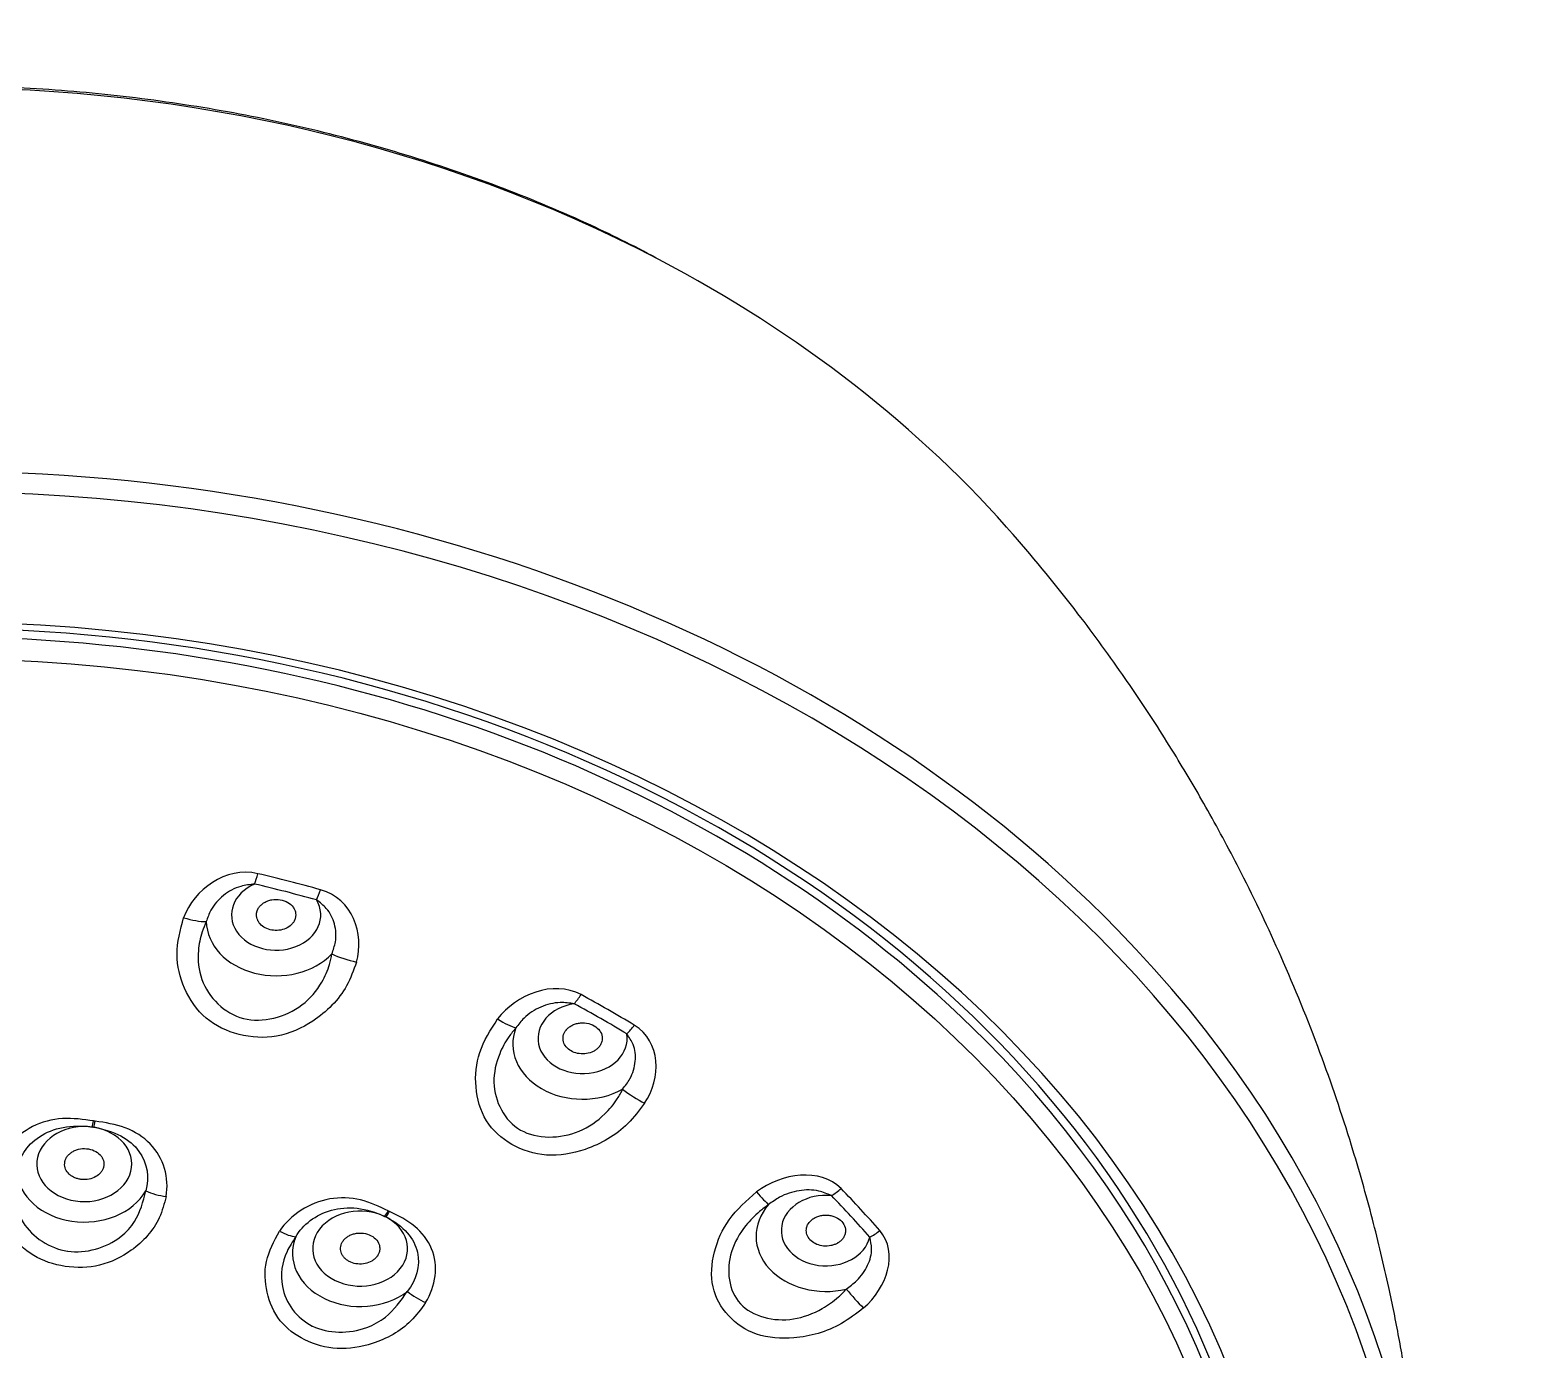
# Model space of a CAD drawing. Extents: x 1171 to 2300, y 0 to 827.
# Drawn here: x 1623.59 to 1661.86, y 541.07 to 574.67 of the extents above; entities that cross this region are included whole.
import ezdxf

# ---------------------------------------------------------------- set-up
doc = ezdxf.new("R2010")
doc.units = 0
doc.header["$LTSCALE"] = 10
doc.header["$MEASUREMENT"] = 0
doc.layers.add('1', color=7, linetype='CONTINUOUS')

msp = doc.modelspace()

# ---------------------------------------------------------------- linework, layer by layer
at = {"layer": '1', "color": 7, "linetype": 'Continuous'}
for centre, major_axis, ratio, start_param, end_param in [((1621.205, 546.891), (33.305, 0), 0.790155, 0.985535, 2.156816), ((1621.205, 546.891), (33.305, 0), 0.790155, 0.600291, 0.985535), ((1621.205, 533.413), (-37.999, 0), 0.790155, 3.799488, 5.627397), ((1621.205, 533.13), (37.699, 0), 0.790155, 5.156583, 10.55138), ((1621.205, 532.321), (-34.52, 0), 0.790155, 3.141593, 6.283185), ((1621.205, 532.486), (34.11, 0), 0.790155, 0, 3.141593), ((1621.205, 532.4), (-33.944, 0), 0.790155, 3.806432, 5.595275), ((1629.309, 553.54), (-0.226, -0.974), 0.172536, 0.930946, 1.244835), ((1621.205, 531.129), (-29.098, 0), 0.790155, 4.369432, 4.427027), ((1629.858, 552.141), (1.136, 0), 0.790155, 2.074479, 6.721981), ((1621.205, 531.099), (28.789, 0), 0.790155, 1.22784, 1.285435), ((1630.886, 553.135), (0.272, 0.962), 0.206104, 4.08148, 4.395369), ((1627.437, 552.431), (-0.937, 0.348), 0.320636, 1.760258, 2.438286), ((1629.858, 551.997), (-1.779, 0), 0.790155, 0.018537, 2.494737), ((1621.205, 533.413), (-37.999, 0), 0.790155, 2.502798, 3.799488), ((1631.79, 551.314), (-0.961, 0.277), 0.334397, 1.106661, 1.78469), ((1637.449, 550.493), (-0.475, -0.88), 0.345831, 1.001195, 1.315084), ((1621.205, 531.129), (-29.098, 0), 0.790155, 4.055273, 4.112868), ((1637.663, 548.998), (1.136, 0), 0.790155, 1.76032, 6.407821), ((1621.205, 531.099), (28.789, 0), 0.790155, 0.91368, 0.971275), ((1635.347, 549.882), (-0.794, 0.608), 0.231194, 1.935136, 2.613165), ((1637.663, 548.855), (-1.779, 0), 0.790155, 5.987563, 8.463763), ((1638.79, 549.723), (0.521, 0.854), 0.374386, 4.16163, 4.475518), ((1621.205, 532.4), (-33.944, 0), 0.790155, 3.141593, 3.806432), ((1639.05, 547.756), (-0.834, 0.551), 0.257371, 1.289224, 1.967253), ((1625.176, 547.229), (0.116, 0.791), 0.112105, 4.060876, 4.295291), ((1621.205, 529.888), (21.895, 0), 0.790155, 1.38514, 1.386853), ((1625.212, 547.223), (-0.117, -0.791), 0.113137, 0.919438, 1.153853), ((1624.972, 545.797), (1.209, 0), 0.790155, 1.401382, 7.653797), ((1621.205, 529.874), (21.709, 0), 0.790155, 1.38514, 1.386853), ((1624.972, 545.682), (-1.723, 0), 0.790155, 0.059394, 2.712599), ((1627.007, 545.322), (-0.787, 0.142), 0.42214, 1.013095, 1.709958), ((1641.873, 545.525), (-0.602, 0.799), 0.096628, 2.072191, 2.75022), ((1643.858, 544.104), (1.136, 0), 0.790155, 1.44616, 6.093662), ((1643.999, 545.607), (-0.716, -0.699), 0.485274, 1.128317, 1.442205), ((1621.205, 531.099), (28.789, 0), 0.790155, 0.599521, 0.657116), ((1621.205, 531.129), (-29.098, 0), 0.790155, 3.741114, 3.798709), ((1631.997, 543.646), (1.209, 0), 0.790155, 1.031783, 7.284197), ((1632.618, 544.956), (0.351, 0.719), 0.322207, 4.129124, 4.363538), ((1632.649, 544.941), (-0.352, -0.718), 0.3231, 0.988018, 1.222433), ((1621.205, 529.888), (21.895, 0), 0.790155, 1.015541, 1.017254), ((1643.858, 543.96), (-1.779, 0), 0.790155, 5.673404, 8.149603), ((1621.205, 529.874), (21.709, 0), 0.790155, 1.015541, 1.017254), ((1629.867, 544.447), (-0.662, 0.45), 0.33463, 1.904064, 2.600928), ((1631.997, 543.532), (-1.723, 0), 0.790155, 5.97298, 8.626186), ((1644.973, 544.547), (0.756, 0.654), 0.50602, 4.299832, 4.61372), ((1633.558, 542.641), (-0.678, 0.425), 0.346531, 1.241123, 1.937986), ((1644.563, 542.599), (-0.651, 0.759), 0.132657, 1.436016, 2.114044)]:
    msp.add_ellipse(centre, major_axis=major_axis, ratio=ratio, start_param=start_param, end_param=end_param, dxfattribs=at)
msp.add_ellipse((1621.205, 532.108), major_axis=(33.622, 0), ratio=0.790155, dxfattribs=at)
for points, knots in [([(1639.538, 568.87), (1638.955, 569.181), (1637.642, 569.833), (1635.515, 570.712), (1633.179, 571.51), (1630.773, 572.163), (1628.313, 572.668), (1625.811, 573.023), (1623.283, 573.226), (1620.743, 573.275), (1618.205, 573.17), (1615.685, 572.912), (1613.196, 572.502), (1610.752, 571.941), (1608.367, 571.236), (1606.06, 570.382), (1604.221, 569.582), (1603.184, 569.033), (1602.859, 568.853)], [0, 0, 0, 0, 0.053995, 0.119334, 0.18469, 0.250058, 0.315434, 0.380815, 0.446199, 0.511588, 0.576982, 0.642381, 0.707786, 0.773197, 0.838615, 0.904038, 0.969462, 1, 1, 1, 1]), ([(1659.204, 533.566), (1659.198, 534.342), (1659.15, 535.741), (1658.998, 537.612), (1658.83, 539.022), (1658.684, 540.019), (1658.563, 540.753), (1658.45, 541.384), (1658.327, 542.018), (1658.115, 543.026), (1657.775, 544.451), (1657.206, 546.453), (1656.447, 548.69), (1655.505, 551.006), (1654.533, 553.053), (1653.749, 554.517), (1653.187, 555.494), (1652.761, 556.203), (1652.205, 557.089), (1651.382, 558.322), (1650.178, 559.973), (1649.198, 561.171), (1648.627, 561.826)], [0, 0, 0, 0, 0.075311, 0.136171, 0.182256, 0.21336, 0.234183, 0.25491, 0.275875, 0.297078, 0.355152, 0.418363, 0.49946, 0.584913, 0.661635, 0.720158, 0.746456, 0.771986, 0.801818, 0.849529, 0.915719, 1, 1, 1, 1]), ([(1629.309, 552.927), (1629.189, 552.914), (1628.901, 552.882), (1628.493, 552.654), (1628.201, 552.321), (1628.114, 552.071), (1628.079, 551.971)], [0, 0, 0, 0, 0.208279, 0.500324, 0.801781, 1, 1, 1, 1]), ([(1630.333, 552.019), (1630.336, 552.025), (1630.341, 552.038), (1630.349, 552.065), (1630.359, 552.113), (1630.359, 552.182), (1630.337, 552.262), (1630.281, 552.363), (1630.163, 552.468), (1629.966, 552.539), (1629.784, 552.539), (1629.649, 552.503), (1629.558, 552.46), (1629.481, 552.404), (1629.431, 552.349), (1629.404, 552.308), (1629.391, 552.283), (1629.384, 552.268), (1629.379, 552.256), (1629.375, 552.243), (1629.368, 552.221), (1629.352, 552.152), (1629.361, 552.063), (1629.403, 551.972), (1629.464, 551.889), (1629.575, 551.805), (1629.743, 551.747), (1629.93, 551.741), (1630.109, 551.788), (1630.23, 551.869), (1630.297, 551.948), (1630.322, 551.993), (1630.332, 552.016), (1630.333, 552.019)], [0, 0, 0, 0, 0.007812, 0.015625, 0.03125, 0.0625, 0.09375, 0.125, 0.1875, 0.25, 0.3125, 0.34375, 0.375, 0.40625, 0.4375, 0.453125, 0.460938, 0.46875, 0.472656, 0.476562, 0.484375, 0.5, 0.5625, 0.59375, 0.625, 0.6875, 0.75, 0.8125, 0.875, 0.9375, 0.96875, 0.996094, 1, 1, 1, 1]), ([(1631.277, 551.15), (1631.312, 551.251), (1631.4, 551.501), (1631.373, 551.915), (1631.188, 552.294), (1630.975, 552.455), (1630.886, 552.522)], [0, 0, 0, 0, 0.200427, 0.49953, 0.790892, 1, 1, 1, 1]), ([(1631.904, 550.941), (1631.83, 550.735), (1631.688, 550.338), (1631.298, 549.824), (1630.716, 549.347), (1629.896, 548.98), (1628.894, 549.038), (1628.008, 549.461), (1627.485, 550.24), (1627.257, 551.154), (1627.42, 551.759), (1627.503, 552.071)], [0, 0, 0, 0, 0.087456, 0.169153, 0.25014, 0.377375, 0.499739, 0.622279, 0.749894, 0.871256, 1, 1, 1, 1]), ([(1628.079, 551.971), (1628.042, 551.885), (1627.939, 551.649), (1627.844, 551.148), (1627.923, 550.252), (1628.542, 549.629), (1629.511, 549.381), (1630.408, 549.616), (1631.001, 550.34), (1631.212, 550.811), (1631.26, 551.06), (1631.277, 551.15)], [0, 0, 0, 0, 0.046355, 0.127416, 0.254336, 0.50001, 0.500136, 0.746142, 0.872777, 0.954138, 1, 1, 1, 1]), ([(1637.449, 549.88), (1637.33, 549.896), (1637.045, 549.937), (1636.582, 549.818), (1636.194, 549.569), (1636.028, 549.351), (1635.962, 549.264)], [0, 0, 0, 0, 0.208279, 0.500324, 0.801781, 1, 1, 1, 1]), ([(1639.241, 547.345), (1639.107, 547.165), (1638.848, 546.818), (1638.319, 546.419), (1637.624, 546.102), (1636.742, 545.948), (1635.825, 546.246), (1635.134, 546.867), (1634.896, 547.74), (1634.976, 548.674), (1635.321, 549.215), (1635.498, 549.494)], [0, 0, 0, 0, 0.087456, 0.169153, 0.25014, 0.377375, 0.499739, 0.622279, 0.749894, 0.871256, 1, 1, 1, 1]), ([(1635.962, 549.264), (1635.901, 549.191), (1635.734, 548.988), (1635.492, 548.53), (1635.288, 547.649), (1635.67, 546.901), (1636.494, 546.428), (1637.402, 546.437), (1638.178, 546.991), (1638.518, 547.392), (1638.639, 547.62), (1638.682, 547.703)], [0, 0, 0, 0, 0.046355, 0.127416, 0.254336, 0.50001, 0.500136, 0.746142, 0.872777, 0.954138, 1, 1, 1, 1]), ([(1638.068, 548.766), (1638.073, 548.772), (1638.083, 548.783), (1638.101, 548.806), (1638.129, 548.849), (1638.156, 548.915), (1638.167, 548.997), (1638.153, 549.107), (1638.082, 549.235), (1637.922, 549.35), (1637.749, 549.395), (1637.606, 549.394), (1637.503, 549.375), (1637.408, 549.341), (1637.339, 549.301), (1637.297, 549.268), (1637.275, 549.248), (1637.263, 549.235), (1637.253, 549.224), (1637.244, 549.213), (1637.229, 549.194), (1637.187, 549.132), (1637.16, 549.046), (1637.164, 548.949), (1637.191, 548.855), (1637.263, 548.748), (1637.4, 548.652), (1637.575, 548.6), (1637.764, 548.602), (1637.911, 548.649), (1638.006, 548.707), (1638.047, 548.744), (1638.065, 548.763), (1638.068, 548.766)], [0, 0, 0, 0, 0.007812, 0.015625, 0.03125, 0.0625, 0.09375, 0.125, 0.1875, 0.25, 0.3125, 0.34375, 0.375, 0.40625, 0.4375, 0.453125, 0.460938, 0.46875, 0.472656, 0.476562, 0.484375, 0.5, 0.5625, 0.59375, 0.625, 0.6875, 0.75, 0.8125, 0.875, 0.9375, 0.96875, 0.996094, 1, 1, 1, 1]), ([(1638.682, 547.703), (1638.749, 547.79), (1638.915, 548.008), (1639.032, 548.412), (1638.991, 548.819), (1638.849, 549.024), (1638.79, 549.11)], [0, 0, 0, 0, 0.200427, 0.49953, 0.790892, 1, 1, 1, 1]), ([(1625.21, 546.896), (1624.952, 546.934), (1624.685, 546.971), (1624.153, 546.938), (1623.889, 546.869), (1623.193, 546.516), (1622.857, 546.08), (1622.752, 545.609)], [0, 0, 0, 0, 0.25, 0.25, 0.5, 0.5, 1, 1, 1, 1]), ([(1627.056, 544.973), (1627.142, 545.448), (1626.998, 545.953), (1626.478, 546.488), (1626.257, 546.628), (1625.768, 546.811), (1625.508, 546.852), (1625.247, 546.891)], [0, 0, 0, 0, 0.5, 0.5, 0.75, 0.75, 1, 1, 1, 1]), ([(1623.252, 545.601), (1623.296, 545.939), (1623.498, 546.275), (1624.001, 546.605), (1624.203, 546.688), (1624.66, 546.774), (1624.916, 546.775), (1625.176, 546.738)], [0, 0, 0, 0, 0.5, 0.5, 0.75, 0.75, 1, 1, 1, 1]), ([(1625.212, 546.733), (1625.474, 546.692), (1625.708, 546.619), (1626.099, 546.409), (1626.253, 546.274), (1626.588, 545.817), (1626.637, 545.447), (1626.539, 545.116)], [0, 0, 0, 0, 0.25, 0.25, 0.5, 0.5, 1, 1, 1, 1]), ([(1625.464, 545.726), (1625.467, 545.739), (1625.471, 545.765), (1625.473, 545.818), (1625.463, 545.885), (1625.43, 545.962), (1625.361, 546.055), (1625.232, 546.147), (1625.033, 546.2), (1624.857, 546.188), (1624.729, 546.145), (1624.644, 546.098), (1624.573, 546.039), (1624.52, 545.971), (1624.494, 545.915), (1624.482, 545.877), (1624.477, 545.852), (1624.467, 545.781), (1624.487, 545.666), (1624.566, 545.557), (1624.655, 545.488), (1624.733, 545.447), (1624.818, 545.418), (1624.94, 545.397), (1625.099, 545.405), (1625.273, 545.47), (1625.383, 545.562), (1625.433, 545.64), (1625.454, 545.688), (1625.461, 545.713), (1625.464, 545.726)], [0, 0, 0, 0, 0.015625, 0.03125, 0.0625, 0.09375, 0.125, 0.1875, 0.25, 0.3125, 0.34375, 0.375, 0.40625, 0.4375, 0.46875, 0.476562, 0.484375, 0.5, 0.5625, 0.625, 0.65625, 0.6875, 0.71875, 0.75, 0.8125, 0.875, 0.9375, 0.96875, 0.984375, 1, 1, 1, 1]), ([(1627.056, 544.973), (1627.009, 544.789), (1626.919, 544.432), (1626.602, 543.961), (1626.106, 543.518), (1625.387, 543.162), (1624.479, 543.142), (1623.633, 543.423), (1623.041, 544.027), (1622.666, 544.785), (1622.723, 545.332), (1622.752, 545.609)], [0, 0, 0, 0, 0.087607, 0.169371, 0.250856, 0.377447, 0.501128, 0.621802, 0.747777, 0.872041, 1, 1, 1, 1]), ([(1623.252, 545.601), (1623.223, 545.462), (1623.131, 545.025), (1623.357, 544.138), (1624.089, 543.648), (1625.009, 543.513), (1625.733, 543.723), (1626.36, 544.405), (1626.47, 544.843), (1626.539, 545.116)], [0, 0, 0, 0, 0.080562, 0.253207, 0.499831, 0.500495, 0.747529, 0.843295, 1, 1, 1, 1]), ([(1644.814, 542.133), (1644.632, 541.993), (1644.281, 541.722), (1643.665, 541.466), (1642.925, 541.329), (1642.066, 541.393), (1641.325, 541.899), (1640.897, 542.659), (1640.966, 543.554), (1641.347, 544.43), (1641.84, 544.866), (1642.094, 545.091)], [0, 0, 0, 0, 0.087456, 0.169153, 0.25014, 0.377375, 0.499739, 0.622279, 0.749894, 0.871256, 1, 1, 1, 1]), ([(1643.999, 544.994), (1643.893, 545.039), (1643.639, 545.147), (1643.166, 545.145), (1642.719, 545.001), (1642.49, 544.832), (1642.399, 544.765)], [0, 0, 0, 0, 0.208279, 0.500324, 0.801781, 1, 1, 1, 1]), ([(1632.715, 544.604), (1632.492, 544.713), (1632.26, 544.824), (1631.756, 544.945), (1631.485, 544.955), (1630.703, 544.819), (1630.222, 544.504), (1629.941, 544.09)], [0, 0, 0, 0, 0.25, 0.25, 0.5, 0.5, 1, 1, 1, 1]), ([(1630.356, 543.947), (1630.536, 544.252), (1630.862, 544.51), (1631.468, 544.677), (1631.691, 544.697), (1632.152, 544.647), (1632.392, 544.575), (1632.618, 544.466)], [0, 0, 0, 0, 0.5, 0.5, 0.75, 0.75, 1, 1, 1, 1]), ([(1633.664, 542.269), (1633.929, 542.692), (1633.994, 543.208), (1633.724, 543.86), (1633.575, 544.055), (1633.197, 544.366), (1632.973, 544.478), (1632.747, 544.589)], [0, 0, 0, 0, 0.5, 0.5, 0.75, 0.75, 1, 1, 1, 1]), ([(1642.399, 544.765), (1642.321, 544.709), (1642.107, 544.554), (1641.742, 544.172), (1641.275, 543.375), (1641.381, 542.566), (1641.98, 541.915), (1642.811, 541.706), (1643.694, 542.052), (1644.13, 542.356), (1644.311, 542.547), (1644.376, 542.616)], [0, 0, 0, 0, 0.046355, 0.127416, 0.254336, 0.50001, 0.500136, 0.746142, 0.872777, 0.954138, 1, 1, 1, 1]), ([(1632.649, 544.451), (1632.875, 544.338), (1633.06, 544.203), (1633.331, 543.895), (1633.416, 543.725), (1633.534, 543.201), (1633.427, 542.839), (1633.199, 542.556)], [0, 0, 0, 0, 0.25, 0.25, 0.5, 0.5, 1, 1, 1, 1]), ([(1644.152, 543.784), (1644.159, 543.788), (1644.172, 543.796), (1644.199, 543.814), (1644.242, 543.848), (1644.293, 543.904), (1644.336, 543.979), (1644.366, 544.087), (1644.348, 544.227), (1644.241, 544.375), (1644.094, 544.46), (1643.958, 544.493), (1643.853, 544.502), (1643.749, 544.492), (1643.667, 544.471), (1643.615, 544.449), (1643.586, 544.436), (1643.569, 544.426), (1643.556, 544.419), (1643.543, 544.411), (1643.521, 544.396), (1643.457, 544.347), (1643.398, 544.272), (1643.364, 544.178), (1643.352, 544.082), (1643.379, 543.964), (1643.472, 543.838), (1643.618, 543.746), (1643.799, 543.702), (1643.956, 543.711), (1644.07, 543.744), (1644.123, 543.768), (1644.148, 543.782), (1644.152, 543.784)], [0, 0, 0, 0, 0.007812, 0.015625, 0.03125, 0.0625, 0.09375, 0.125, 0.1875, 0.25, 0.3125, 0.34375, 0.375, 0.40625, 0.4375, 0.453125, 0.460938, 0.46875, 0.472656, 0.476562, 0.484375, 0.5, 0.5625, 0.59375, 0.625, 0.6875, 0.75, 0.8125, 0.875, 0.9375, 0.96875, 0.996094, 1, 1, 1, 1]), ([(1633.664, 542.269), (1633.548, 542.108), (1633.325, 541.798), (1632.848, 541.444), (1632.216, 541.168), (1631.412, 541.036), (1630.567, 541.275), (1629.896, 541.781), (1629.588, 542.518), (1629.538, 543.338), (1629.805, 543.837), (1629.941, 544.09)], [0, 0, 0, 0, 0.087607, 0.169371, 0.250856, 0.377447, 0.501128, 0.621802, 0.747777, 0.872041, 1, 1, 1, 1]), ([(1630.356, 543.947), (1630.277, 543.824), (1630.027, 543.438), (1629.896, 542.536), (1630.383, 541.866), (1631.179, 541.478), (1631.927, 541.471), (1632.764, 541.936), (1633.033, 542.319), (1633.199, 542.556)], [0, 0, 0, 0, 0.080562, 0.253207, 0.499831, 0.500495, 0.747529, 0.843295, 1, 1, 1, 1]), ([(1632.424, 543.44), (1632.432, 543.451), (1632.448, 543.474), (1632.474, 543.523), (1632.495, 543.588), (1632.5, 543.669), (1632.478, 543.776), (1632.4, 543.899), (1632.238, 544.005), (1632.068, 544.044), (1631.93, 544.041), (1631.829, 544.021), (1631.736, 543.986), (1631.655, 543.938), (1631.605, 543.893), (1631.577, 543.861), (1631.56, 543.839), (1631.519, 543.776), (1631.485, 543.663), (1631.509, 543.539), (1631.56, 543.449), (1631.614, 543.389), (1631.681, 543.337), (1631.785, 543.283), (1631.936, 543.245), (1632.128, 543.255), (1632.273, 543.31), (1632.356, 543.369), (1632.397, 543.408), (1632.415, 543.429), (1632.424, 543.44)], [0, 0, 0, 0, 0.015625, 0.03125, 0.0625, 0.09375, 0.125, 0.1875, 0.25, 0.3125, 0.34375, 0.375, 0.40625, 0.4375, 0.46875, 0.476562, 0.484375, 0.5, 0.5625, 0.625, 0.65625, 0.6875, 0.71875, 0.75, 0.8125, 0.875, 0.9375, 0.96875, 0.984375, 1, 1, 1, 1]), ([(1644.376, 542.616), (1644.468, 542.683), (1644.697, 542.852), (1644.946, 543.21), (1645.052, 543.609), (1644.997, 543.839), (1644.973, 543.934)], [0, 0, 0, 0, 0.200427, 0.49953, 0.790892, 1, 1, 1, 1])]:
    msp.add_open_spline(points, degree=3, knots=knots, dxfattribs=at)
for points in [[(1629.396, 553.191), (1628.571, 553.382), (1627.767, 552.781), (1627.503, 552.071)], [(1631.904, 550.941), (1632.112, 551.663), (1631.803, 552.552), (1630.99, 552.782)], [(1637.623, 550.111), (1636.914, 550.494), (1635.972, 550.112), (1635.498, 549.494)], [(1639.241, 547.345), (1639.666, 547.988), (1639.663, 548.916), (1638.979, 549.333)], [(1644.243, 545.173), (1643.718, 545.711), (1642.73, 545.57), (1642.094, 545.091)], [(1644.814, 542.133), (1645.414, 542.648), (1645.716, 543.539), (1645.228, 544.102)]]:
    msp.add_open_spline(points, degree=3, dxfattribs=at)

doc.saveas('drawing.dxf')
